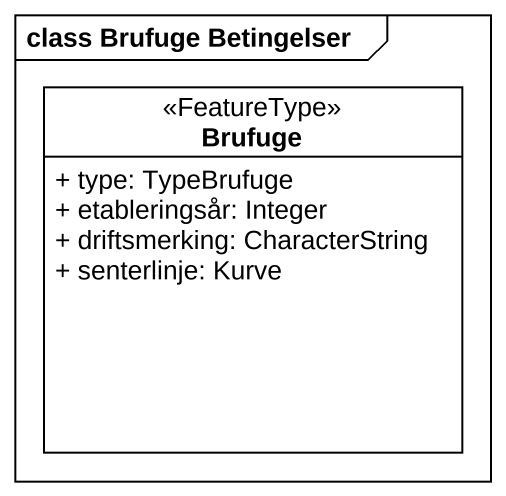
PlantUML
@startuml
mainframe class Brufuge Betingelser
hide circle
hide empty members
skinparam classAttributeIconSize 0
class Brufuge <<FeatureType>> {
  + type: TypeBrufuge
  + etableringsår: Integer
  + driftsmerking: CharacterString
  + senterlinje: Kurve
}
@enduml
